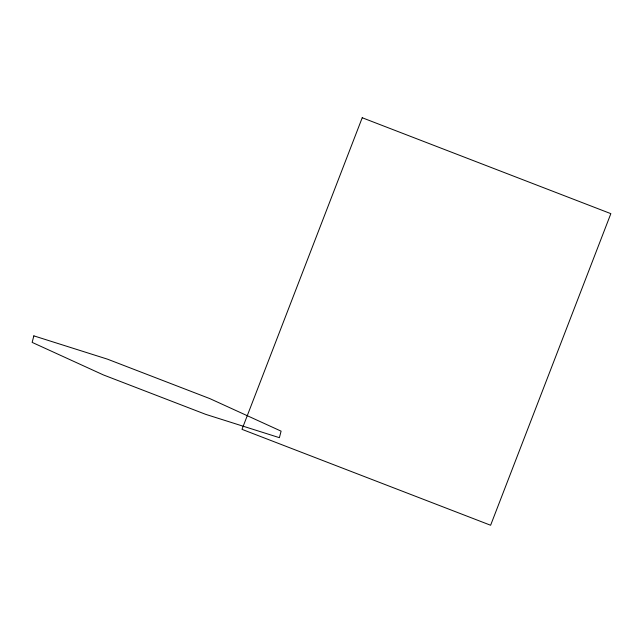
<?xml version="1.0" encoding="UTF-8"?>
<svg xmlns="http://www.w3.org/2000/svg" width="643" height="643" viewBox="0 0 643 643"><rect width="100%" height="100%" fill="white"/><g stroke="black" fill="none" stroke-linecap="round" stroke-linejoin="round"><path stroke-width="0.96" d="M33.846 335.863L32.15 342.389L103.37 374.917L205.784 414.381L279.4 437.674L281.095 431.148L209.875 398.628L107.461 359.156L33.846 335.863M362.226 117.749L241.993 429.347L490.617 525.251L610.85 213.653L362.226 117.749"/></g></svg>
